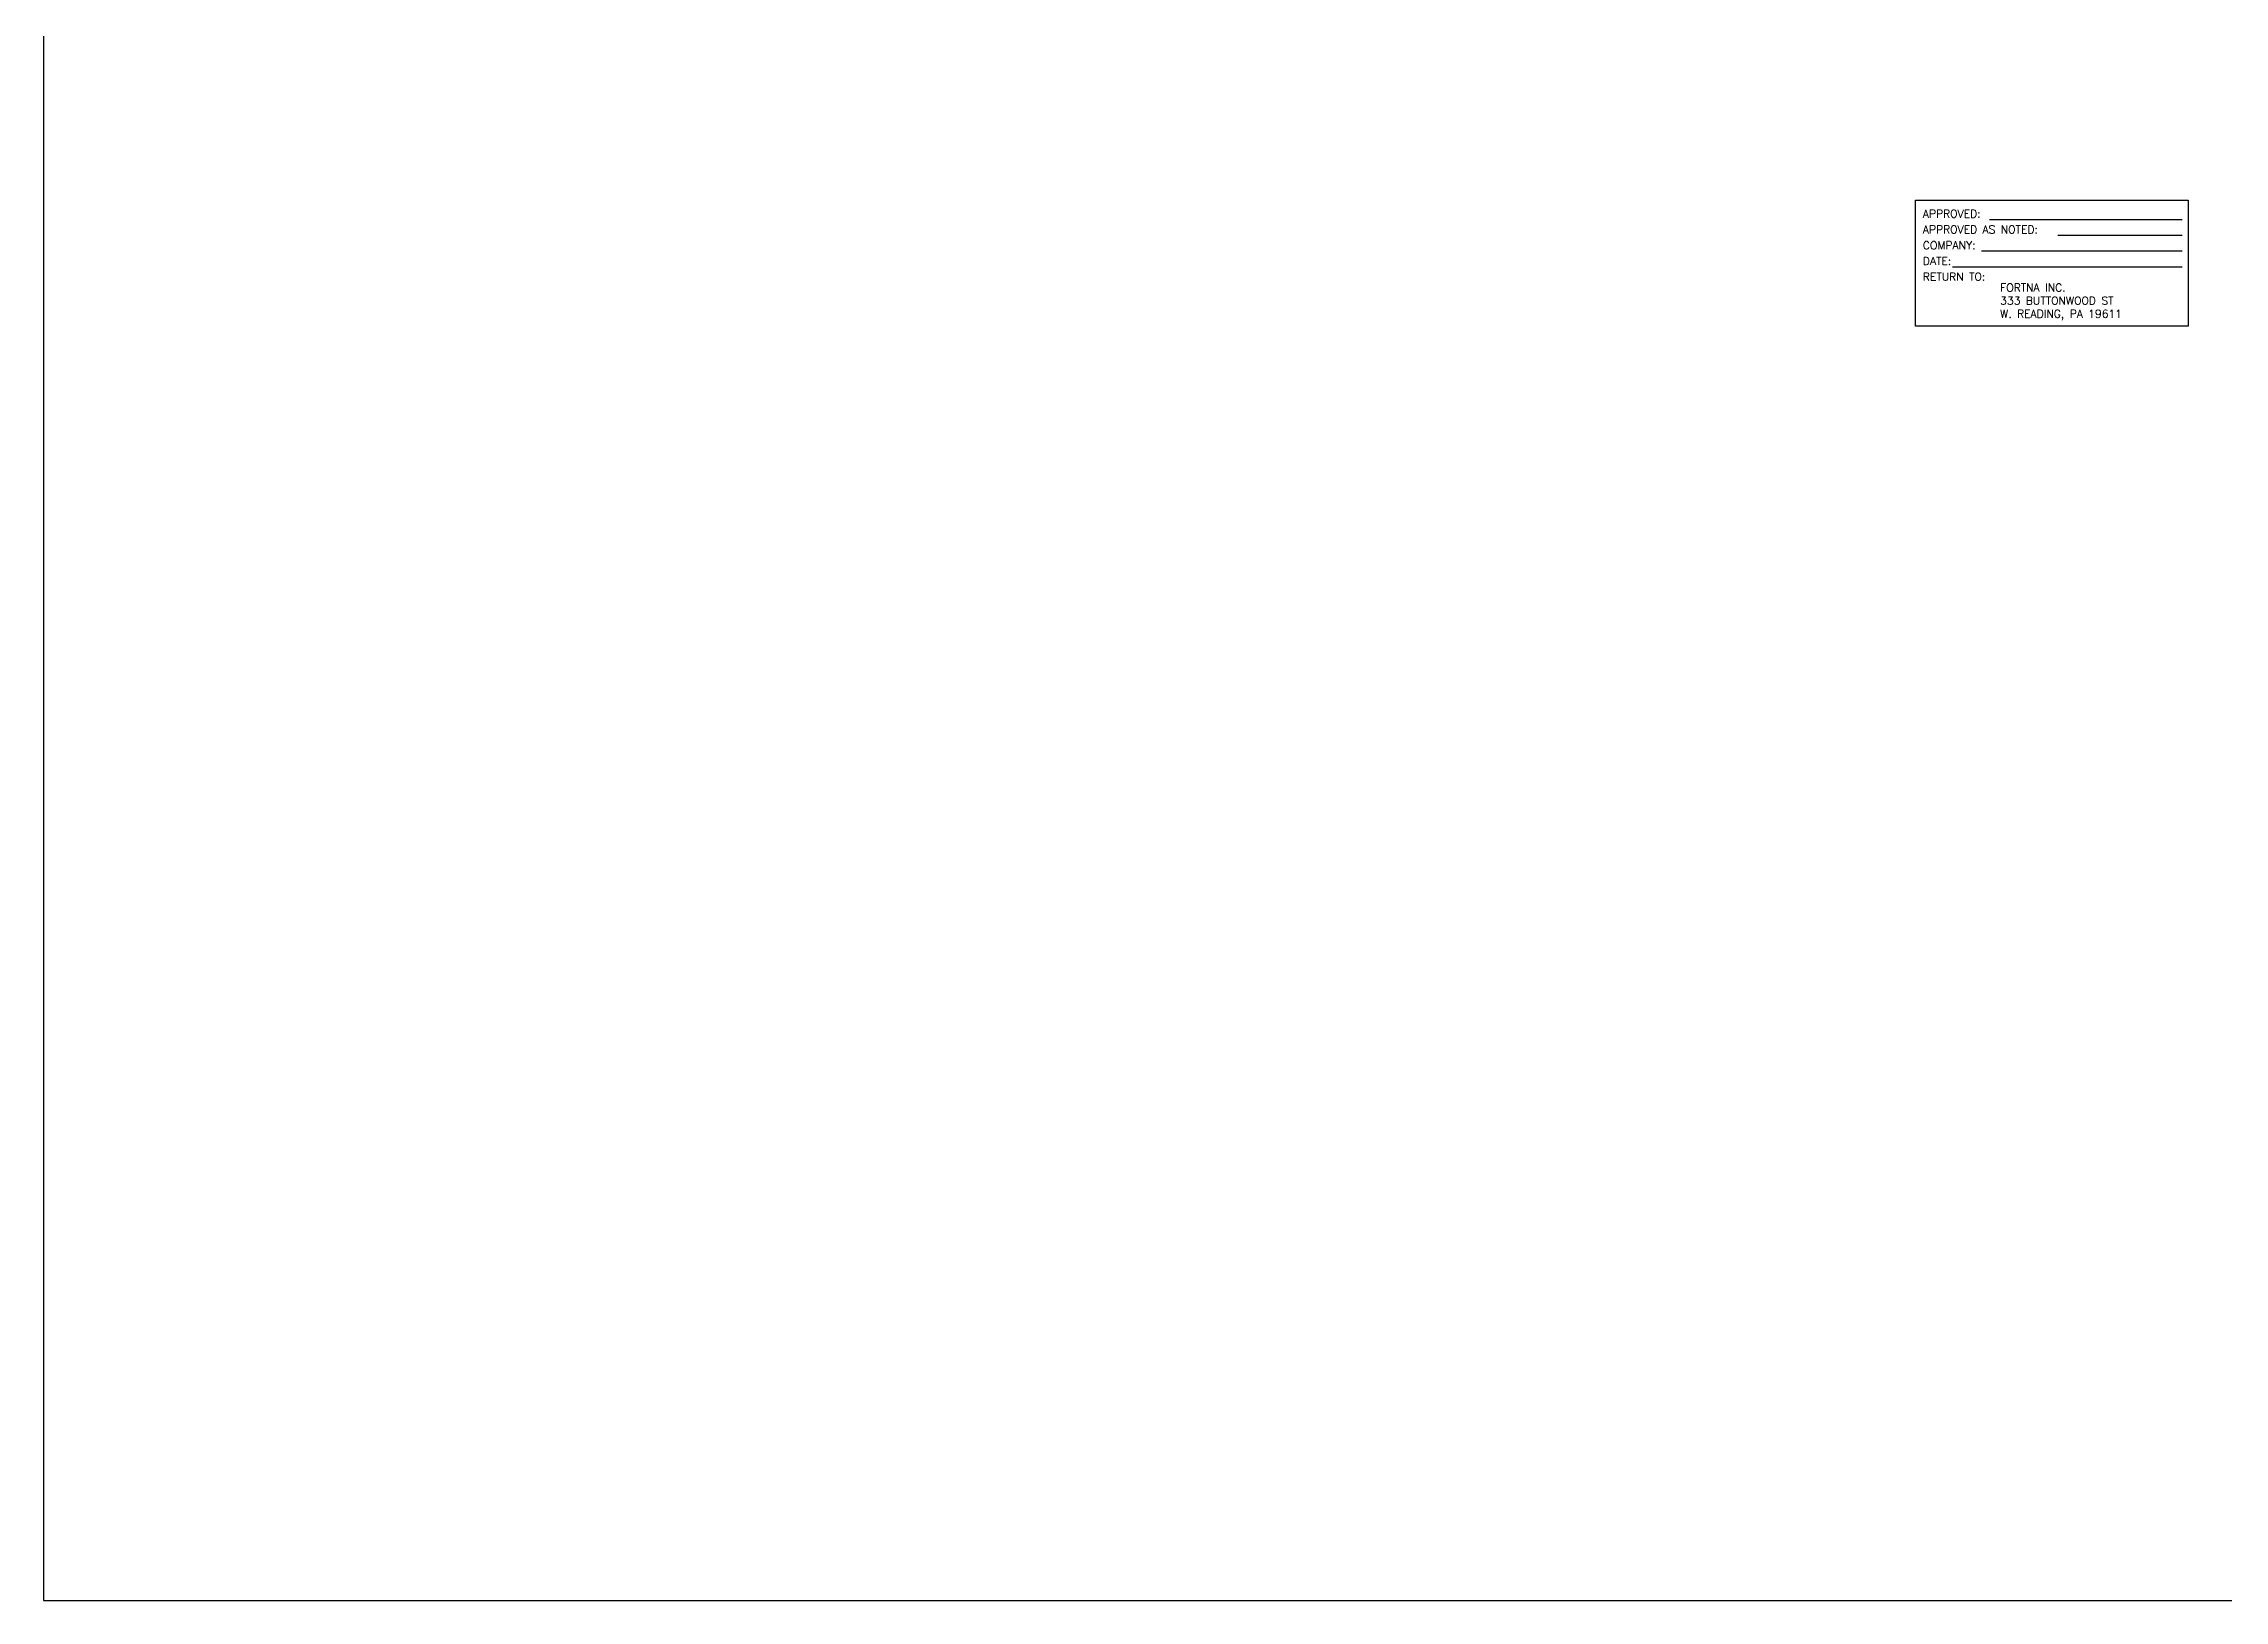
# Model space of a CAD drawing. Header units: inches. Extents: x -21257 to 11444, y 0 to 8704.
# Drawn here: x 0 to 34.66, y 0 to 24.74 of the extents above; entities that cross this region are included whole.
import ezdxf

# ---------------------------------------------------------------- set-up
doc = ezdxf.new("R2010")
doc.units = ezdxf.units.IN
doc.header["$MEASUREMENT"] = 0
doc.layers.add('ECT_DGRM', color=7, linetype='Continuous')
doc.layers.add('ECT_PAGE_FRAM', color=7, linetype='Continuous')
doc.styles.add('RomanS', font='ROMANS.SHX', dxfattribs={"oblique": 0.017453, "height": 1})

# ---------------------------------------------------------------- blocks, each defined once
blk = doc.blocks.new('APPROVAL')
at = {"layer": 'ECT_DGRM', "color": 0, "linetype": 'Continuous'}
for p, q in [((0, 0), (4.33, 0)), ((0, -2), (0, 0)), ((4.33, 0), (4.33, -2)), ((1.173, -0.308), (4.233, -0.308)), ((2.257, -0.558), (4.233, -0.558)), ((1.045, -0.808), (4.233, -0.808)), ((0.584, -1.058), (4.233, -1.058)), ((4.33, -2), (0, -2))]:
    blk.add_line(p, q, dxfattribs=at)
at = {"style": 'RomanS', "flags": 3}
for tag in ['ECT_SYMBOL', 'ECT_DESC']:
    blk.add_attdef(tag, (0, 0), '', height=0.125, dxfattribs=at)
at = {"layer": 'ECT_DGRM', "linetype": 'Continuous', "char_height": 0.125, "attachment_point": 1, "style": 'RomanS'}
for s, insert, width in [('{APPROVED:}', (0.115, -0.154), 2.0138), ('{APPROVED AS NOTED:}', (0.115, -0.404), 2.18447), ('{COMPANY:}', (0.115, -0.654), 2.0138), ('{DATE:}', (0.115, -0.904), 2.0138), ('{RETURN TO:}', (0.115, -1.154), 2.0138), ('{FORTNA INC.}\\P{333 BUTTONWOOD ST}\\P{W. READING, PA 19611}', (1.344, -1.327), 2.2698)]:
    blk.add_mtext(s, dxfattribs=dict(at, insert=insert, width=width))

msp = doc.modelspace()

# ---------------------------------------------------------------- linework, layer by layer
at = {"layer": 'ECT_PAGE_FRAM'}
msp.add_lwpolyline([(0, 0), (11264, 0), (11264, 8704), (0, 8704)], close=True, dxfattribs=at)

# ---------------------------------------------------------------- block references
at = {"layer": 'ECT_DGRM'}
msp.add_blockref('APPROVAL', (29.75, 22.25), dxfattribs=at)

doc.saveas('drawing.dxf')
